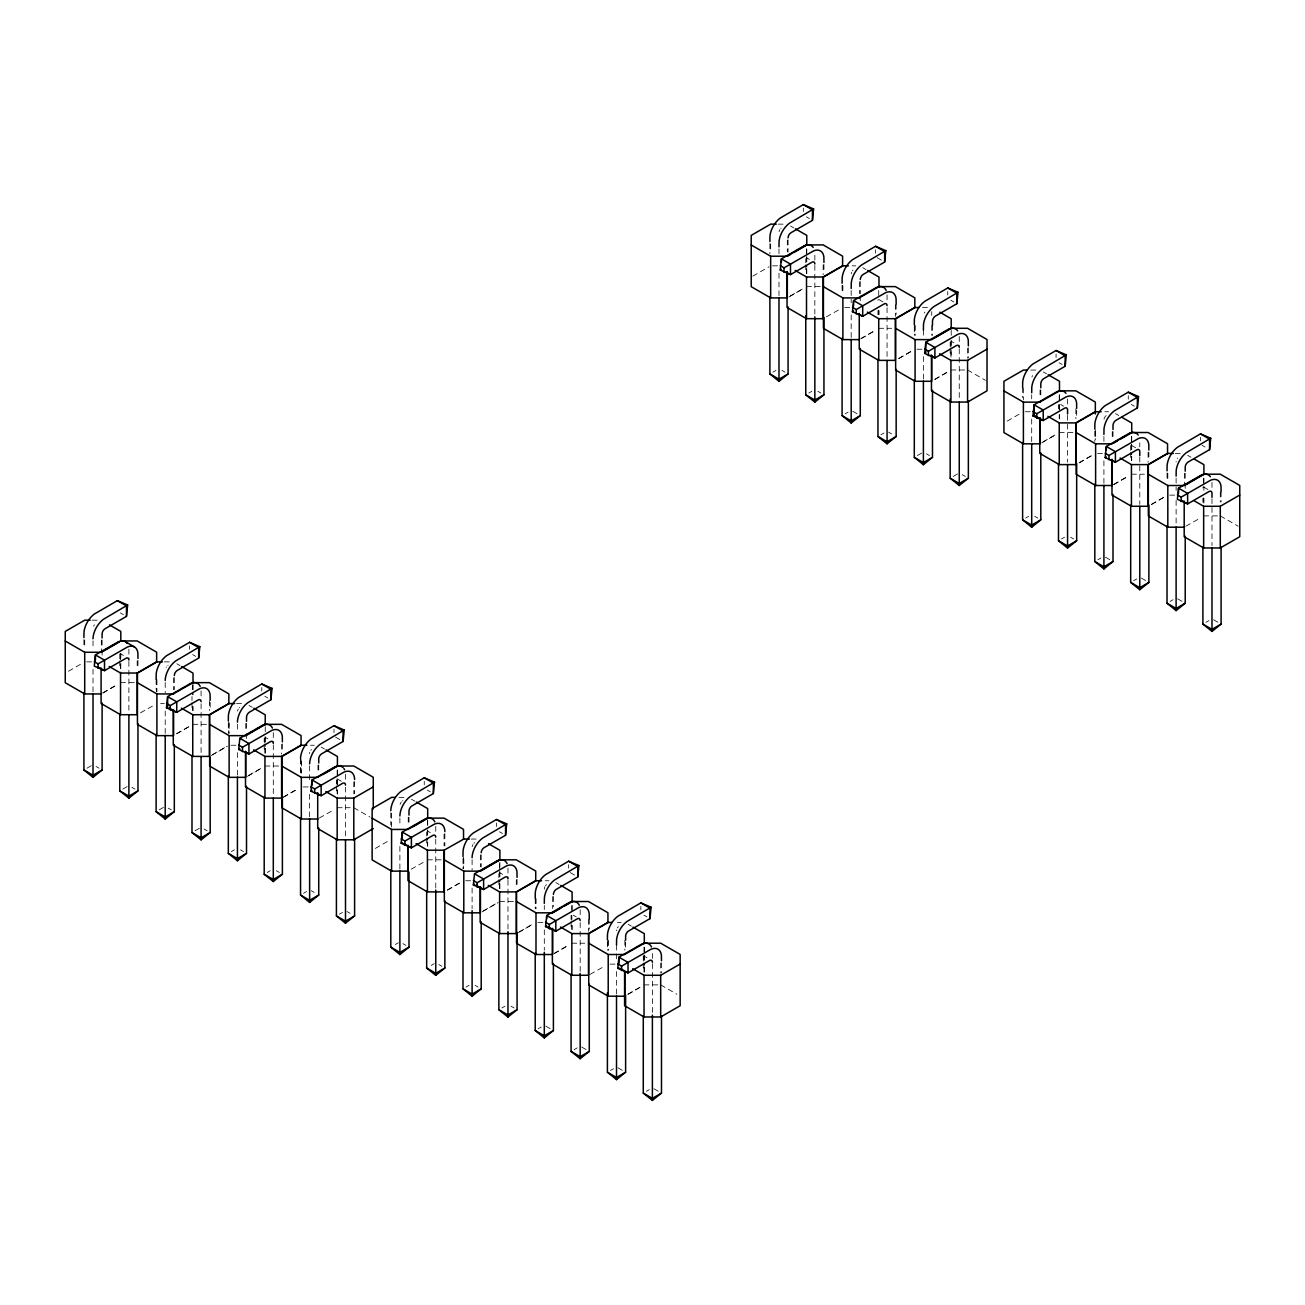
<?xml version="1.0" encoding="UTF-8"?>
<svg xmlns="http://www.w3.org/2000/svg" width="1305" height="1305" viewBox="0 0 1305 1305"><rect width="100%" height="100%" fill="white"/><g stroke="black" fill="none" stroke-linecap="round" stroke-linejoin="round"><path stroke-width="0.75" stroke-dasharray="5 3.75" d="M68.496 671.243L81.465 663.756M752.838 276.138L769.053 266.775M102.704 692.939L117.287 684.521M790.292 295.958L804.891 287.54M102.981 693.02L117.564 684.603M788.938 296.985L803.537 288.552M140.434 712.856L155.295 704.504M826.391 316.805L839.637 309.399M86.946 768.221L91.497 765.595M772.919 372.17L775.953 370.424M176.534 733.687L191.117 725.27M860.876 338.582L875.476 330.165M176.811 733.769L191.395 725.352M861.153 338.664L875.737 330.247M122.817 789.101L127.368 786.475M808.79 393.066L811.824 391.321M212.633 754.535L227.233 746.117M898.607 358.5L911.575 351.012M211.28 755.562L227.494 746.199M898.884 358.581L911.852 351.094M159.145 809.899L163.696 807.273M845.118 413.864L848.152 412.119M248.733 775.382L263.333 766.965M934.706 379.347L947.675 371.86M247.395 776.393L261.979 767.976M934.984 379.429L947.952 371.941M195.016 830.796L199.567 828.169M880.989 434.761L884.023 432.999M283.218 797.159L297.817 788.742M283.495 797.241L298.078 788.824M231.36 851.594L234.394 849.849M917.333 455.559L921.885 452.933M319.334 818.007L334.194 809.671M1007.183 421.107L1021.782 412.69M267.231 872.49L270.266 870.729M953.205 476.439L957.756 473.813M1043.021 441.873L1057.605 433.456M1041.667 442.884L1056.267 434.467M375.367 848.413L389.967 839.996M303.559 893.289L306.593 891.527M1079.121 462.72L1093.721 454.303M1079.398 462.802L1092.367 455.315M411.206 869.179L426.066 860.843M339.431 914.169L342.465 912.423M1025.632 518.085L1028.666 516.34M1113.605 484.498L1128.189 476.08M1113.883 484.579L1128.466 476.162M447.305 890.026L461.905 881.609M447.582 890.108L462.166 881.674M1061.503 538.981L1064.537 537.22M1151.336 504.415L1164.305 496.928M1151.597 504.48L1164.566 496.993M395.35 944.51L398.368 942.765M483.421 910.874L498.004 902.44M482.067 911.885L498.282 902.522M1097.848 559.78L1100.882 558.018M1185.821 526.192L1200.682 517.84M431.221 965.406L434.239 963.661M519.521 931.721L534.104 923.288M518.167 932.732L532.75 924.299M1133.719 580.66L1136.753 578.914M466.032 987.086L469.066 985.324M554.005 953.498L568.589 945.065M554.266 953.58L568.866 945.146M1170.047 601.458L1173.081 599.713M501.903 1007.966L504.937 1006.22M590.105 974.346L604.965 965.994M1205.918 622.355L1208.952 620.609M538.247 1028.764L541.265 1027.019M627.836 994.247L640.804 986.759M628.097 994.328L641.065 986.841M574.118 1049.66L577.136 1047.915M610.446 1070.459L613.481 1068.713M646.318 1091.355L649.352 1089.593M778.074 224.15L783.62 224.15M772.527 265.845L778.074 265.845M852.132 265.845L855.835 265.845M806.506 286.611L821.302 286.611M844.727 307.523L850.273 307.523M922.488 307.523L928.034 307.523M878.722 328.289L891.658 328.289M916.942 349.218L922.488 349.218M950.921 369.984L965.716 369.984M1030.803 370.065L1038.193 370.065M1025.257 411.744L1030.803 411.744M1104.862 411.744L1108.549 411.744M1059.236 432.51L1074.031 432.51M1097.456 453.439L1103.002 453.439M1175.218 453.439L1180.764 453.439M1131.435 474.204L1144.387 474.204M1169.671 495.133L1175.218 495.133M1203.65 515.899L1218.446 515.899M92.1 620.185L97.647 620.185M86.554 661.88L92.1 661.88M164.316 661.88L171.705 661.88M120.533 682.646L135.328 682.646M160.613 703.574L164.316 703.574M236.515 703.574L242.061 703.574M192.749 724.34L207.544 724.34M230.969 745.253L236.515 745.253M310.574 745.253L314.277 745.253M264.948 766.019L279.743 766.019M303.184 786.948L308.73 786.948M398.987 797.371L404.534 797.371M337.163 807.713L350.115 807.713M471.187 839.05L476.749 839.05M427.42 859.816L442.216 859.816M465.64 880.745L471.187 880.745M545.245 880.745L548.948 880.745M499.619 901.51L514.431 901.51M537.856 922.439L543.402 922.439M617.461 922.439L621.164 922.439M571.835 943.205L584.787 943.205M610.055 964.118L615.601 964.118M644.034 984.884L658.846 984.884M806.376 216.842L809.41 218.604M877.058 257.656L881.609 260.282M950.79 300.232L953.825 301.977M1059.105 362.757L1062.123 364.503M1131.304 404.452L1134.339 406.198M1202.003 445.266L1205.021 447.011M790.569 226.026L793.815 227.902M862.768 267.704L866.014 269.58M1043.299 371.941L1046.528 373.801M1115.498 413.62L1118.744 415.496M1187.713 455.315L1190.943 457.19M806.392 257.689L809.426 259.434M878.608 299.383L883.159 302.01M950.807 341.062L953.841 342.824M1060.639 404.468L1063.673 406.23M1131.337 445.282L1135.872 447.909M1203.536 486.977L1208.087 489.603M967.576 369.984L985.406 380.277M1220.289 515.899L1238.135 526.192M782.005 370.424L785.039 372.17M852.703 411.238L858.772 414.745M926.419 453.797L929.454 455.559M1034.735 516.34L1037.769 518.085M1105.433 557.153L1109.984 559.78M1177.632 598.832L1182.183 601.458M817.876 391.321L820.91 393.066M888.575 432.134L891.609 433.88M962.291 474.694L965.325 476.439M1070.606 537.22L1073.64 538.981M1141.304 578.033L1145.855 580.66M1213.503 619.728L1218.054 622.355M120.403 612.893L123.437 614.639M192.618 654.572L195.636 656.333M264.817 696.266L267.851 698.012M335.516 737.08L340.05 739.707M427.29 790.063L430.324 791.809M499.489 831.758L502.523 833.504M570.187 872.572L574.738 875.198M643.903 915.131L646.937 916.877M176.811 663.756L180.041 665.632M249.01 705.434L252.256 707.31M321.226 747.129L324.456 749.005M411.483 799.247L414.713 801.107M555.897 882.62L559.127 884.496M628.097 924.299L631.343 926.175M120.435 653.723L123.469 655.485M264.85 737.113L267.884 738.858M337.049 778.791L341.6 781.418M427.306 830.91L430.34 832.655M499.521 872.588L502.555 874.35M573.238 915.164L576.272 916.909M643.936 955.978L646.97 957.723M353.802 807.713L370.016 817.077M660.689 984.884L676.904 994.247M96.048 766.459L99.082 768.221M131.919 787.355L134.953 789.101M168.247 808.154L171.281 809.899M204.118 829.05L207.152 830.796M240.463 849.849L243.497 851.594M276.334 870.729L279.368 872.49M311.145 890.663L314.179 892.408M347.016 911.543L350.05 913.304M402.919 943.646L405.953 945.391M438.79 964.525L441.824 966.287M475.134 985.324L478.168 987.086M511.005 1006.22L514.04 1007.966M545.816 1026.138L551.885 1029.645M581.687 1047.034L586.239 1049.66M618.032 1067.833L622.583 1070.459M653.903 1088.729L658.454 1091.355M1221.089 491.757L1221.089 501.936M1220.289 492.067L1220.289 502.001M1211.986 482.426L1211.986 488.543M1211.986 498.722L1211.986 545.555M1203.911 478.25L1203.911 484.53M1203.911 486.194L1203.911 490.484M1203.911 498.102L1203.911 506.356M1203.65 478.168L1203.65 486.113M1203.65 498.021L1203.65 502.001M1202.9 498.184L1202.9 502.246M1200.486 437.387L1200.486 440.878M1185.217 473.226L1185.217 481.349M1185.217 483.388L1185.217 489.473M1184.467 473.291L1184.467 485.199M1176.115 478.136L1176.115 490.321M1176.115 500.468L1176.115 524.985M1167.812 473.291L1167.812 481.235M1167.551 473.209L1167.551 481.463M1167.029 472.899L1167.029 481.039M1148.873 452.101L1148.873 460.241M1148.09 452.362L1148.09 462.296M1139.787 442.77L1139.787 446.848M1139.787 457.027L1139.787 504.399M1131.712 436.571L1131.712 442.835M1131.712 444.499L1131.712 454.744M1131.712 456.424L1131.712 460.698M1131.435 436.49L1131.435 442.444M1131.435 444.418L1131.435 454.352M1131.435 456.342L1131.435 460.306M1130.685 450.404L1130.685 446.343A4.209 2.431 -60 0 0 1130.587 445.511M1130.685 452.427L1130.685 460.551M1128.27 395.692L1128.27 399.2M1113.002 431.531L1113.002 439.654M1112.252 431.596L1112.252 439.54M1103.916 436.441L1103.916 442.574M1103.916 460.812L1103.916 483.29M1095.613 431.596L1095.613 439.54M1095.335 429.851L1095.335 439.785M1094.813 431.205L1094.813 441.384M1076.674 410.406L1076.674 418.562M1075.875 408.693L1075.875 418.611M1067.572 399.053L1067.572 405.154M1067.572 415.333L1067.572 462.166M1059.497 394.877L1059.497 402.821M1059.497 404.795L1059.497 412.739M1059.497 414.729L1059.497 419.019M1059.236 394.795L1059.236 402.739M1059.236 404.729L1059.236 412.657M1059.236 414.647L1059.236 418.611M1058.486 404.648L1058.486 408.71M1056.071 353.998L1056.071 357.505M1040.803 389.852L1040.803 395.937M1040.052 389.918L1040.052 397.862M1031.7 394.746L1031.7 398.841M1031.7 419.117L1031.7 441.612M1023.397 387.928L1023.397 399.836M1022.614 387.487L1022.614 397.666M968.359 347.88L968.359 358.059M967.576 348.141L967.576 358.076M959.257 336.511L959.257 346.706M959.257 348.729L959.257 400.178M951.198 330.361L951.198 338.615M951.198 340.279L951.198 348.533M951.198 350.213L951.198 358.157M950.921 342.187L950.921 350.132M950.921 352.122L950.921 358.076M950.171 342.122L950.171 346.184M950.171 348.207L950.171 356.33M947.756 291.472L947.756 294.979M932.488 325.288L932.488 335.434M931.737 311.504L931.737 315.467M931.737 325.402L931.737 335.32M923.402 330.181L923.402 338.354M923.402 356.591L923.402 379.07M915.082 325.402L915.082 335.32M914.821 325.32L914.821 335.548M914.299 326.984L914.299 335.14M896.16 304.147L896.16 314.342M895.361 304.473L895.361 316.381M887.057 294.832L887.057 300.933M887.057 307.703L887.057 357.945M878.983 310.508L878.983 314.799M878.722 290.575L878.722 298.519M878.722 310.427L878.722 314.391M877.955 310.574L877.955 314.636M875.541 249.777L875.541 253.284M860.289 281.57L860.289 293.756M860.289 295.778L860.289 301.879M859.522 281.717L859.522 293.625M851.186 290.526L851.186 302.711M851.186 314.897L851.186 337.391M842.883 285.697L842.883 293.625M842.606 285.616L842.606 293.87M842.084 285.306L842.084 293.446M823.944 264.507L823.944 272.647M823.161 264.768L823.161 274.703M814.842 255.176L814.842 263.316M814.842 265.355L814.842 314.766M806.784 248.961L806.784 255.242M806.784 256.906L806.784 267.15M806.784 268.814L806.784 274.768M806.506 248.88L806.506 254.85M806.506 256.824L806.506 266.758M806.506 268.732L806.506 274.703M805.756 258.733L805.756 262.794M805.756 264.833L805.756 272.957M803.342 208.099L803.342 211.589M788.073 239.875L788.073 252.061M787.323 240.038L787.323 251.947M778.987 248.847L778.987 254.964M778.987 273.218L778.987 295.697M770.668 244.002L770.668 251.947M769.885 243.611L769.885 253.79M661.488 962.78L661.488 972.959M660.689 963.057L660.689 972.975M652.386 953.466L652.386 961.606M652.386 963.645L652.386 1013.055M644.311 947.251L644.311 953.515M644.311 955.195L644.311 965.423M644.311 967.103L644.311 973.057M644.034 947.169L644.034 953.123M644.034 955.113L644.034 965.031M644.034 967.021L644.034 972.975M643.283 961.084L643.283 957.022A4.209 2.431 -60 0 0 643.055 955.831M643.283 963.106L643.283 971.23M640.869 906.371L640.869 909.879M625.617 942.226L625.617 950.35M624.85 940.301L624.85 950.219M616.515 945.114L616.515 959.354M616.515 971.491L616.515 993.97M608.212 940.301L608.212 950.219M607.934 940.53L607.934 950.464M607.412 941.9L607.412 950.04M589.273 919.063L589.273 929.242M588.473 919.373L588.473 931.281M580.17 909.732L580.17 915.849M580.17 922.619L580.17 972.861M572.112 905.556L572.112 913.5M572.112 925.408L572.112 929.698M571.835 905.474L571.835 913.418M571.835 915.409L571.835 923.353M571.835 925.327L571.835 929.307M571.084 915.327L571.084 919.389M571.084 921.428L571.084 929.552M568.67 864.693L568.67 868.184M553.402 896.47L553.402 906.632M552.651 896.633L552.651 908.541M544.299 905.442L544.299 909.536M544.299 929.812L544.299 950.252M535.996 898.607L535.996 908.541M535.735 898.525L535.735 908.769M535.213 898.166L535.213 908.345M517.074 879.407L517.074 887.547M516.274 879.668L516.274 887.612M507.971 868.053L507.971 878.232M507.971 880.271L507.971 929.666M499.897 862.197L499.897 870.141M499.897 871.805L499.897 882.05M499.897 883.73L499.897 889.994M499.619 863.796L499.619 869.75M499.619 871.74L499.619 881.658M499.619 883.648L499.619 889.602M498.869 873.649L498.869 877.71M498.869 879.733L498.869 887.857M496.455 822.998L496.455 826.505M481.202 854.775L481.202 866.977M480.436 854.938L480.436 866.846M472.1 859.685L472.1 869.88M472.1 888.118L472.1 908.557M463.797 858.902L463.797 866.846M463.52 857.157L463.52 868.755M462.998 858.511L462.998 868.69M444.858 833.65L444.858 845.868M444.059 834.009L444.059 845.934M435.756 826.359L435.756 832.46M435.756 839.229L435.756 890.01M427.697 820.193L427.697 828.447M427.697 830.127L427.697 840.045M427.697 842.035L427.697 846.325M427.42 820.111L427.42 828.055M427.42 830.045L427.42 839.963M427.42 841.953L427.42 845.934M426.67 831.954L426.67 836.016M426.67 838.055L426.67 846.178M424.255 781.32L424.255 784.811M408.987 817.158L408.987 825.282M408.237 817.224L408.237 825.168M399.885 817.99L399.885 826.147M399.885 846.439L399.885 868.918M391.582 813.243L391.582 827.142M390.799 812.754L390.799 824.972M354.601 781.532L354.601 793.75M353.802 781.907L353.802 793.815M345.499 774.24L345.499 780.357M345.499 787.127L345.499 837.37M337.424 770.081L337.424 778.008M337.424 779.999L337.424 787.943M337.424 789.917L337.424 794.207M337.163 769.999L337.163 777.927M337.163 779.917L337.163 787.861M337.163 789.851L337.163 793.815M336.413 779.852L336.413 783.913M336.413 785.936L336.413 794.06M333.998 729.201L333.998 732.709M318.73 765.04L318.73 771.141M317.98 765.105L317.98 773.049M309.628 765.888L309.628 782.135M309.628 794.321L309.628 816.8M301.325 761.141L301.325 773.049M301.064 759.396L301.064 773.278M300.542 758.613L300.542 772.854M282.386 743.915L282.386 752.072M281.603 744.193L281.603 754.111M273.3 732.562L273.3 742.741M273.3 744.78L273.3 796.213M265.225 726.706L265.225 734.65M265.225 736.64L265.225 746.558M265.225 748.238L265.225 754.502M264.948 738.239L264.948 746.166M264.948 748.157L264.948 754.111M264.197 738.157L264.197 742.219M264.197 744.242L264.197 752.365M261.783 687.507L261.783 691.014M246.515 723.362L246.515 731.485M246.515 733.508L246.515 739.609M245.764 723.427L245.764 731.355M237.428 724.193L237.428 732.35M237.428 752.626L237.428 775.105M229.125 723.427L229.125 733.345M228.848 721.665L228.848 733.263M228.326 723.035L228.326 733.214M210.187 702.237L210.187 710.377M209.387 700.508L209.387 710.442M201.084 690.867L201.084 696.984M201.084 703.754L201.084 754.518M193.01 684.717L193.01 694.945M193.01 706.543L193.01 710.834M192.749 684.636L192.749 694.554M192.749 706.462L192.749 710.442M191.998 696.462L191.998 700.524M191.998 702.563L191.998 710.687M189.584 645.828L189.584 649.319M174.315 677.605L174.315 689.79M173.565 677.768L173.565 689.676M165.213 682.515L165.213 692.661M165.213 710.948L165.213 733.426M156.91 679.742L156.91 691.666M156.649 679.66L156.649 691.895M156.127 679.301L156.127 689.48M137.971 660.542L137.971 668.682M137.188 660.803L137.188 668.747M128.885 649.189L128.885 659.368M128.885 661.407L128.885 712.84M120.81 653.267L120.81 661.195M120.81 663.185L120.81 673.119M120.533 654.849L120.533 662.793M120.533 664.783L120.533 668.747M119.783 658.846L119.783 654.784A4.209 2.431 -60 0 0 119.685 653.952M119.783 660.868L119.783 668.992M102.1 639.972L102.1 648.112M102.1 650.135L102.1 656.236M101.35 640.037L101.35 651.962M93.014 640.82L93.014 648.976M93.014 669.253L93.014 691.732M84.711 640.037L84.711 647.981M83.912 639.646L83.912 647.802M1202.867 487.597A4.209 2.431 -60 0 1 1202.9 488.021M1176.115 461.888A4.209 2.431 -60 0 1 1176.148 461.415M1177.289 458.495A4.209 2.431 -60 0 1 1177.599 458.055M1104.014 419.248A4.209 2.431 -60 0 1 1104.307 418.252M1104.519 417.747A4.209 2.431 -60 0 1 1106.118 415.61M924.266 313.037A4.209 2.431 -60 0 1 924.886 312.14M877.939 299.987A4.209 2.431 -60 0 1 877.955 300.427M851.219 273.822A4.209 2.431 -60 0 1 851.578 272.337M852.344 270.885A4.209 2.431 -60 0 1 853.013 270.053M779.085 231.654A4.209 2.431 -60 0 1 779.852 229.664M780.814 228.359A4.209 2.431 -60 0 1 781.189 228.016M1031.929 377.063A4.209 2.431 -60 0 1 1032.581 375.579M616.515 930.873A4.209 2.431 -60 0 1 616.613 929.927M617.379 927.953A4.209 2.431 -60 0 1 618.342 926.648M544.299 889.194A4.209 2.431 -60 0 1 544.919 886.748M545.474 885.801A4.209 2.431 -60 0 1 546.501 884.594M472.198 846.554A4.209 2.431 -60 0 1 472.965 844.563M473.927 843.275A4.209 2.431 -60 0 1 474.677 842.606M400.113 804.369A4.209 2.431 -60 0 1 401.369 801.988M402.478 800.911A4.209 2.431 -60 0 1 402.87 800.666M237.526 711.062A4.209 2.431 -60 0 1 238.293 709.088M239.255 707.783A4.209 2.431 -60 0 1 239.631 707.424M309.628 753.703A4.209 2.431 -60 0 1 309.856 752.251M310.802 750.31A4.209 2.431 -60 0 1 311.471 749.478M166.094 667.393A4.209 2.431 -60 0 1 166.388 666.937M167.807 665.436A4.209 2.431 -60 0 1 168.182 665.175M93.617 626.188A4.209 2.431 -60 0 1 94.498 624.801"/><path stroke-width="1.5" d="M93.014 638.798L93.095 637.264A17.096 9.869 -60 0 1 103.503 619.239L127.629 604.982L117.368 600.643L94.4 613.986A17.096 9.869 -60 0 0 83.993 632.012L83.912 637.623M165.213 680.476L165.295 678.959A17.096 9.869 -60 0 1 175.702 660.934L199.828 646.676L189.584 642.321L166.616 655.681A17.096 9.869 -60 0 0 156.209 673.706L156.127 679.301M237.428 722.171L237.51 720.654A17.096 9.869 -60 0 1 247.917 702.628L272.044 688.355L261.783 684.016L238.815 697.376A17.096 9.869 -60 0 0 228.408 715.401L228.326 720.996M300.542 758.613L300.623 757.079A17.096 9.869 -60 0 1 311.03 739.054L333.998 725.694L344.243 730.05L343.084 741.452L321.699 753.801A4.209 2.431 -60 0 0 318.73 758.955L318.73 763.017M309.628 763.865L309.709 762.332A17.096 9.869 -60 0 1 320.117 744.307L344.243 730.05M390.799 810.715L390.88 809.198A17.096 9.869 -60 0 1 401.288 791.173L424.255 777.813L434.5 782.152L433.342 793.571L411.956 805.919A4.209 2.431 -60 0 0 408.987 811.058L408.987 815.119M399.885 815.968L399.983 814.451A17.096 9.869 -60 0 1 410.374 796.425L434.5 782.152M472.1 857.662L472.182 856.129A17.096 9.869 -60 0 1 482.589 838.104L506.715 823.847L496.455 819.507L473.487 832.851A17.096 9.869 -60 0 0 463.079 850.876L462.998 856.488M102.1 637.949L102.1 633.887A4.209 2.431 -60 0 1 105.085 628.733L126.471 616.384L127.629 604.982M174.315 675.582A4.209 2.431 -60 0 1 177.284 670.427L198.67 658.079L199.828 646.676M246.515 721.322L246.515 717.261A4.209 2.431 -60 0 1 249.5 712.122L270.885 699.774L272.044 688.355M481.202 852.752A4.209 2.431 -60 0 1 484.171 847.598L505.557 835.249L506.715 823.847M553.402 894.447A4.209 2.431 -60 0 1 556.37 889.292L577.756 876.944L578.914 865.541L568.67 861.186L545.702 874.546A17.096 9.869 -60 0 0 535.295 892.571L535.213 898.166M625.617 940.187L625.617 936.125A4.209 2.431 -60 0 1 628.586 930.987L649.972 918.638L651.13 907.22L640.869 902.881L617.901 916.24A17.096 9.869 -60 0 0 607.494 934.266L607.412 939.861M788.073 237.853A4.209 2.431 -60 0 1 791.042 232.698L812.444 220.349L813.602 208.947L803.342 204.591L780.374 217.951A17.096 9.869 -60 0 0 769.966 235.977L769.885 241.572M860.289 279.531A4.209 2.431 -60 0 1 863.258 274.393L884.643 262.044L885.801 250.625L875.541 246.286L852.573 259.646A17.096 9.869 -60 0 0 842.165 277.671L842.084 283.267M932.488 325.288L932.488 321.226A4.209 2.431 -60 0 1 935.457 316.071L956.859 303.722L958.017 292.32L947.756 287.965L924.788 301.325A17.096 9.869 -60 0 0 914.381 319.35L914.299 324.945M1040.803 387.813L1040.803 383.752A4.209 2.431 -60 0 1 1043.772 378.613L1065.157 366.265L1066.315 354.846L1056.071 350.507L1033.103 363.867A17.096 9.869 -60 0 0 1022.696 381.892L1022.614 387.487M1113.002 429.508L1113.002 425.446A4.209 2.431 -60 0 1 1115.987 420.292L1137.373 407.943L1138.531 396.541L1128.27 392.185L1105.302 405.545A17.096 9.869 -60 0 0 1094.895 423.57L1094.813 429.166M1185.217 471.203L1185.217 467.125A4.209 2.431 -60 0 1 1188.186 461.986L1209.572 449.638L1210.73 438.235L1200.486 433.88L1177.518 447.24A17.096 9.869 -60 0 0 1167.11 465.265L1167.029 470.86M128.885 660.036A4.209 2.431 -60 0 0 125.916 658.307L104.514 670.656L94.27 666.072L95.428 654.914L118.396 641.75A17.096 9.869 -60 0 1 127.286 643.463M201.084 701.715A4.209 2.431 -60 0 0 198.115 700.002L176.73 712.351L166.469 707.767L167.627 696.593L190.595 683.428A17.096 9.869 -60 0 1 200.187 686.397M273.3 743.41A4.209 2.431 -60 0 0 270.331 741.697L248.929 754.045L238.685 749.462L239.843 738.287L262.811 725.123A17.096 9.869 -60 0 1 272.402 728.076M345.499 785.088A4.209 2.431 -60 0 0 342.53 783.375L321.144 795.724L310.884 791.14L312.042 779.966L335.01 766.802A17.096 9.869 -60 0 1 343.019 767.519M435.756 837.206A4.209 2.431 -60 0 0 432.787 835.494L411.401 847.842L401.141 843.258L402.299 832.084L425.267 818.92A17.096 9.869 -60 0 1 434.859 821.873M507.971 878.901A4.209 2.431 -60 0 0 505.002 877.172L483.617 889.521L473.356 884.937L474.514 873.779L497.482 860.615A17.096 9.869 -60 0 1 507.074 863.567M580.17 920.58A4.209 2.431 -60 0 0 577.202 918.867L555.816 931.215L545.555 926.632L546.713 915.458L569.681 902.293A17.096 9.869 -60 0 1 579.273 905.262M652.386 962.274A4.209 2.431 -60 0 0 649.417 960.562L628.031 972.91L617.771 968.326L618.929 957.152L641.897 943.988A17.096 9.869 -60 0 1 651.489 946.941M814.842 263.985A4.209 2.431 -60 0 0 811.873 262.272L790.487 274.621L780.227 270.037L781.385 258.863L804.353 245.699A17.096 9.869 -60 0 1 813.243 247.428M887.057 305.68A4.209 2.431 -60 0 0 884.089 303.967L862.703 316.316L852.442 311.732L853.601 300.558L876.569 287.394A17.096 9.869 -60 0 1 886.16 290.346M959.257 347.375A4.209 2.431 -60 0 0 956.288 345.646L934.902 357.994L924.641 353.41L925.8 342.236L948.768 329.088A17.096 9.869 -60 0 1 957.658 330.801M1067.572 413.962L1067.572 409.901A4.209 2.431 -60 0 0 1064.603 408.188L1043.217 420.536L1032.956 415.952L1034.115 404.778L1057.083 391.614A17.096 9.869 -60 0 1 1065.973 393.343M1139.787 455.657L1139.787 451.595A4.209 2.431 -60 0 0 1136.818 449.866L1115.416 462.215L1105.172 457.631L1106.33 446.457L1129.298 433.309A17.096 9.869 -60 0 1 1138.188 435.022M1211.986 497.336L1211.986 493.274A4.209 2.431 -60 0 0 1209.017 491.561L1187.632 503.909L1177.371 499.326L1178.529 488.152L1201.497 474.987A17.096 9.869 -60 0 1 1210.388 476.717M102.1 702.938L102.1 769.966L93.014 777.356L83.912 769.966L83.912 692.596M174.315 744.633L174.315 811.661L165.213 819.051L156.127 811.661L156.127 734.275M246.515 786.311L246.515 853.34L237.428 860.745L228.326 853.34L228.326 775.969M788.073 306.903L788.073 373.931L778.987 381.321L769.885 373.931L769.885 296.545M318.73 828.006L318.73 895.034L309.628 902.424L300.542 895.034L300.542 817.664M860.289 348.582L860.289 415.61L851.186 423.016L842.084 415.61L842.084 338.24M408.987 872.001L408.987 947.136L399.885 954.542L390.799 947.136L390.799 869.766M932.488 390.277L932.488 457.305L923.402 464.694L914.299 457.305L914.299 379.934M481.202 921.803L481.202 988.831L472.1 996.221L462.998 988.831L462.998 911.461M1040.803 452.819L1040.803 519.83L1031.7 527.236L1022.614 519.83L1022.614 442.46M553.402 963.498L553.402 1030.526L544.299 1037.915L535.213 1030.526L535.213 953.139M1113.002 494.497L1113.002 561.525L1103.916 568.915L1094.813 561.525L1094.813 484.155M625.617 995.03L625.617 1072.204L616.515 1079.61L607.412 1072.204L607.412 992.795M1185.217 536.192L1185.217 603.22L1176.115 610.61L1167.029 603.22L1167.029 525.833M137.971 723.671L137.971 790.863L128.885 798.171L119.783 790.863L119.783 713.672M210.187 757.21L210.187 832.541L201.084 839.849L191.998 832.541L191.998 755.367M282.386 798.888L282.386 874.236L273.3 881.544L264.197 874.236L264.197 797.061M823.944 317.441L823.944 394.811L814.842 402.119L805.756 394.811L805.756 315.614M354.601 838.544L354.601 915.931L345.499 923.222L336.413 915.931L336.413 838.74M896.16 369.315L896.16 436.506L887.057 443.814L877.955 436.506L877.955 359.332M444.858 900.842L444.858 968.033L435.756 975.341L426.67 968.033L426.67 890.858M968.359 400.814L968.359 478.201L959.257 485.493L950.171 478.201L950.171 398.987M517.074 932.341L517.074 1009.727L507.971 1017.035L498.869 1009.727L498.869 932.537M1076.674 463.357L1076.674 540.727L1067.572 548.035L1058.486 540.727L1058.486 463.552M589.273 984.215L589.273 1051.406L580.17 1058.714L571.084 1051.406L571.084 974.231M1148.873 505.035L1148.873 582.422L1139.787 589.73L1130.685 582.422L1130.685 505.231M661.488 1015.73L661.488 1093.101L652.386 1100.409L643.283 1093.101L643.283 1015.926M1221.089 546.73L1221.089 624.1L1211.986 631.408L1202.9 624.1L1202.9 546.925M813.602 208.947L789.476 223.204A17.096 9.869 -60 0 0 779.069 241.229L778.987 246.824M885.801 250.625L861.675 264.899A17.096 9.869 -60 0 0 851.268 282.924L851.186 288.519M958.017 292.32L933.891 306.577A17.096 9.869 -60 0 0 923.483 324.602L923.402 330.198M1066.315 354.846L1042.189 369.119A17.096 9.869 -60 0 0 1031.782 387.145L1031.7 392.74M1138.531 396.541L1114.405 410.798A17.096 9.869 -60 0 0 1103.997 428.823L1103.916 434.418M578.914 865.541L554.788 879.798A17.096 9.869 -60 0 0 544.397 897.824L544.299 903.419M1210.73 438.235L1186.604 452.492A17.096 9.869 -60 0 0 1176.197 470.518L1176.115 476.113M651.13 907.22L627.004 921.477A17.096 9.869 -60 0 0 616.596 939.502L616.515 945.114M101.089 652.19L118.918 641.897M787.046 256.155L806.506 244.916L823.161 244.916L842.606 256.155L842.606 266.073M119.179 641.978L101.35 652.272L84.711 652.272L65.25 641.032M790.569 254.361L787.323 256.22L770.668 256.22L751.223 244.997M793.815 252.485L806.784 244.997M94.27 661.7L98.071 663.886L127.482 647.003A17.096 9.869 -60 0 1 137.89 653.006L137.971 658.503M780.227 270.037L781.385 269.368M780.227 265.649L784.028 267.851L813.455 250.952A17.096 9.869 -60 0 1 823.863 256.971L823.944 262.468M109.196 666.48L120.533 673.037L137.188 673.037L156.649 661.798M795.153 270.445L806.506 276.986L823.161 276.986L842.606 265.763M173.288 693.885L193.01 682.727M859.261 297.834L878.983 286.692M166.469 707.767L167.627 707.098L167.627 696.593L176.73 701.845L176.73 712.351L169.144 707.979M166.469 703.379L170.27 705.581L199.698 688.681A17.096 9.869 -60 0 1 210.105 694.7L210.187 700.198M852.442 311.732L853.601 311.063M852.442 307.344L856.243 309.53L885.671 292.646A17.096 9.869 -60 0 1 896.078 298.649L896.16 304.147M102.1 769.966L93.014 775.219L83.912 769.966M788.073 373.931L778.987 379.184L769.885 373.931M181.395 708.175L192.749 714.716L209.387 714.716L228.848 703.493M867.368 312.123L878.722 318.681L895.361 318.681L914.821 307.442M137.971 790.863L128.885 796.115L119.783 790.863M823.944 394.811L814.842 400.064L805.756 394.811M245.503 735.563L264.948 724.34L281.603 724.34L301.064 735.563L301.064 745.498M931.46 339.528L950.921 328.289L967.576 328.289L987.02 339.528L987.02 390.831L967.576 402.054L950.921 402.054L931.46 390.831L931.46 355.091M265.225 724.405L245.764 735.645L229.125 735.645L209.665 724.405M933.352 338.664L951.198 328.371M238.685 749.462L239.843 748.793M238.685 745.073L242.485 747.259L271.897 730.376A17.096 9.869 -60 0 1 282.304 736.379L282.386 741.876M924.641 353.41L925.8 352.742L925.8 342.236L934.902 347.489L934.902 357.994L930.351 355.368M924.641 349.022L928.442 351.224L957.87 334.325A17.096 9.869 -60 0 1 968.277 340.344L968.359 345.841M174.315 811.661L165.213 816.914L156.127 811.661M860.289 415.61L851.186 420.863L842.084 415.61M253.61 749.853L264.948 756.411L281.603 756.411L301.064 745.171M939.567 353.818L950.921 360.376L967.576 360.376L987.02 349.136M210.187 832.541L201.084 837.794L191.998 832.541M896.16 436.506L887.057 441.759L877.955 436.506M317.702 777.258L337.163 766.019L353.802 766.019L373.263 777.258L373.263 809.018M322.841 774.534L337.424 766.1M310.884 791.14L312.042 790.471M310.884 786.752L314.684 788.954L344.112 772.054A17.096 9.869 -60 0 1 354.52 778.074L354.601 779.493M246.515 853.34L237.428 858.592L228.326 853.34M932.488 457.305L923.402 462.557L914.299 457.305M325.81 791.548L337.163 798.105L353.802 798.105L373.263 786.866M1039.775 402.054L1059.497 390.913M1032.956 415.952L1034.115 415.284L1043.217 420.536L1043.217 410.031L1034.115 404.778L1034.115 415.284M1032.956 411.564L1036.757 413.75L1066.185 396.867A17.096 9.869 -60 0 1 1076.592 402.87L1076.674 408.383M282.386 874.236L273.3 879.488L264.197 874.236M968.359 478.201L959.257 483.454L950.171 478.201M317.702 792.82L317.702 828.561L337.163 839.784L353.802 839.784L373.263 828.561M1047.882 416.344L1059.236 422.902L1075.875 422.902L1095.335 411.679M407.959 829.36L427.42 818.137L444.059 818.137L463.52 829.36L463.52 839.294M413.098 826.636L427.697 818.219M401.141 843.258L402.299 842.59M401.141 838.87L404.942 841.056L434.369 824.173A17.096 9.869 -60 0 1 444.777 830.176L444.858 831.611M318.73 895.034L309.628 900.287L300.542 895.034M1113.605 442.803L1131.435 432.51L1148.09 432.51L1167.551 443.749L1167.551 453.667M1113.883 442.884L1117.113 441.025M1120.359 439.149L1131.712 432.591M1105.172 457.631L1106.33 456.962M1105.172 453.243L1108.973 455.445L1138.384 438.562A17.096 9.869 -60 0 1 1148.792 444.565L1148.873 450.062M416.067 843.65L427.42 850.208L444.059 850.208L463.797 839.05L469.343 839.05M354.601 915.931L345.499 921.183L336.413 915.931M1040.803 519.83L1031.7 525.083L1022.614 519.83M1120.098 458.039L1131.435 464.596L1148.09 464.596L1167.551 453.357M480.175 871.055L499.619 859.816L516.274 859.816L535.735 871.055L535.735 880.973M499.897 859.897L480.436 871.136L463.797 871.136L444.336 859.897M473.356 884.937L474.514 884.268M473.356 880.565L477.157 882.751L506.568 865.867A17.096 9.869 -60 0 1 516.976 871.871L517.074 877.368M1076.674 540.727L1067.572 545.979L1058.486 540.727M1184.19 485.427L1203.65 474.204L1220.289 474.204L1239.75 485.427L1239.75 536.73L1220.289 547.97L1203.65 547.97L1184.19 536.73L1184.19 501.006M1203.911 474.286L1184.467 485.509L1167.812 485.509L1148.351 474.286M1177.371 494.938L1181.172 497.14L1210.6 480.24A17.096 9.869 -60 0 1 1221.007 486.243L1221.089 491.757M408.987 947.136L399.885 952.389L390.799 947.136M488.282 885.345L499.619 891.902L516.274 891.902L535.735 880.663M1113.002 561.525L1103.916 566.778L1094.813 561.525M1193.912 500.663L1203.65 506.275L1220.289 506.275L1239.75 495.052M444.858 968.033L435.756 973.285L426.67 968.033M552.374 912.75L571.835 901.51L588.473 901.51L607.934 912.75L607.934 922.668M560.759 908.15L552.651 912.815L535.996 912.815L516.552 901.592M564.005 906.274L572.112 901.592M545.555 926.632L546.713 925.963M545.555 922.244L549.356 924.446L578.784 907.546A17.096 9.869 -60 0 1 589.191 913.565L589.273 919.063M1148.873 582.422L1139.787 587.674L1130.685 582.422M481.202 988.831L472.1 994.084L462.998 988.831M560.481 927.039L571.835 933.581L588.473 933.581L607.934 922.358M1185.217 603.22L1176.115 608.473L1167.029 603.22M517.074 1009.727L507.971 1014.98L498.869 1009.727M624.589 954.428L644.311 943.27M617.771 968.326L618.929 967.658M617.771 963.938L621.572 966.124L650.983 949.241A17.096 9.869 -60 0 1 661.39 955.244L661.488 960.741M1221.089 624.1L1211.986 629.353L1202.9 624.1M553.402 1030.526L544.299 1035.779L535.213 1030.526M632.697 968.718L644.034 975.275L660.689 975.275L680.15 964.036M589.273 1051.406L580.17 1056.659L571.084 1051.406M624.589 971.98L624.589 1005.731L644.034 1016.97L660.689 1016.97L680.15 1005.731L680.15 954.428L660.689 943.205L644.034 943.205M625.617 1072.204L616.515 1077.457L607.412 1072.204M661.488 1093.101L652.386 1098.353L643.283 1093.101M776.23 224.15L770.668 224.15L751.223 235.389L751.223 286.692L770.668 297.915L787.323 297.915L787.323 272.109M848.429 265.845L842.883 265.845L823.422 277.068L823.422 328.371L842.883 339.61L859.522 339.61M878.722 286.611L895.361 286.611L914.821 297.834L914.821 307.768M823.422 286.692L842.883 297.915L859.522 297.915M918.785 307.523L915.082 307.523L895.638 318.763L895.638 370.065L915.082 381.288L931.737 381.288L931.737 355.482M787.046 271.717L787.046 307.458L806.506 318.681L823.161 318.681L823.161 276.986M895.638 328.371L915.082 339.61L931.737 339.61M859.261 313.412L859.261 349.136L878.722 360.376L895.361 360.376L895.361 318.681M1027.1 370.065L1023.397 370.065L1003.937 381.288L1003.937 432.591L1023.397 443.83L1040.052 443.83L1040.052 418.024M1059.236 390.831L1075.875 390.831L1095.335 402.054L1095.335 413.962M1003.937 390.913L1023.397 402.136L1040.052 402.136M1101.159 411.744L1095.613 411.744L1076.152 422.983L1076.152 474.286L1095.613 485.509L1112.252 485.509L1112.252 459.703M1076.152 432.591L1095.613 443.83L1112.252 443.83M1173.358 453.439L1167.812 453.439L1148.351 464.678L1148.351 515.964L1167.812 527.204L1184.467 527.204M1039.775 417.633L1039.775 453.357L1059.236 464.596L1075.875 464.596L1075.875 422.902M1111.99 459.311L1111.99 495.052L1131.435 506.275L1148.09 506.275L1148.09 464.596M90.257 620.185L84.711 620.185L65.25 631.424L65.25 682.727L84.711 693.95L101.35 693.95M120.533 640.951L137.188 640.951L156.649 652.19L156.649 662.108M162.456 661.88L156.91 661.88L137.449 673.119L137.449 724.422L156.91 735.645L173.565 735.645L173.565 709.838M192.749 682.646L209.387 682.646L228.848 693.885L228.848 703.803M137.449 682.727L156.91 693.95L173.565 693.95M234.672 703.574L229.125 703.574L209.665 714.797L209.665 766.1L229.125 777.34L245.764 777.34L245.764 751.533M101.089 668.078L101.089 703.493L120.533 714.716L137.188 714.716L137.188 673.037M306.871 745.253L301.325 745.253L281.864 756.492L281.864 807.795L301.325 819.018L317.98 819.018M173.288 709.757L173.288 745.171L192.749 756.411L209.387 756.411L209.387 714.716M281.864 766.1L301.325 777.34L317.98 777.34M395.285 797.371L391.582 797.371L372.137 808.594L372.137 859.897L391.582 871.136L408.237 871.136L408.237 845.33M245.503 751.452L245.503 786.866L264.948 798.105L281.603 798.105L281.603 756.411M372.137 818.219L391.582 829.442L408.237 829.442M541.542 880.745L535.996 880.745L516.552 891.984L516.552 943.287L535.996 954.51L552.651 954.51L552.651 928.703M407.959 846.912L407.959 880.663L427.42 891.902L444.059 891.902L444.059 850.208M444.336 850.289L444.336 901.592L463.797 912.815L480.436 912.815L480.436 887.009M611.915 922.439L608.212 922.439L588.751 933.662L588.751 984.965L608.212 996.204L624.85 996.204L624.85 972.372M480.175 886.617L480.175 922.358L499.619 933.581L516.274 933.581L516.274 891.902M588.751 943.27L608.212 954.51L624.85 954.51M552.374 928.312L552.374 964.036L571.835 975.275L588.473 975.275L588.473 933.581M803.342 204.591L812.444 209.844L812.444 220.349M875.541 246.286L884.643 251.539L884.643 262.044M947.756 287.965L956.859 293.217L956.859 303.722M1056.071 350.507L1065.157 355.759L1065.157 366.265M1128.27 392.185L1137.373 397.438L1137.373 407.943M1200.486 433.88L1209.572 439.132L1209.572 449.638M795.43 228.832L806.784 235.389L806.784 245.307M867.629 270.526L878.983 277.068L878.983 287.002M939.845 312.205L951.198 318.763L951.198 328.681M1048.16 374.747L1059.497 381.288L1059.497 391.223M1121.99 417.372L1131.712 422.983L1131.712 432.901M1194.189 459.05L1203.911 464.678L1203.911 474.596M785.936 271.995L790.487 274.621L790.487 264.116L781.385 258.863L781.385 262.37M858.152 313.689L862.703 316.316L862.703 305.81L853.601 300.558L853.601 305.81M1110.881 459.588L1115.416 462.215L1115.416 451.709L1106.33 446.457L1106.33 449.964M1181.563 500.402L1187.632 503.909L1187.632 493.404L1178.529 488.152L1178.529 493.404M117.368 600.643L126.471 605.879L126.471 616.384M189.584 642.321L198.67 647.574L198.67 658.079M261.783 684.016L270.885 689.268L270.885 699.774M333.998 725.694L343.084 730.947L343.084 741.452M424.255 777.813L433.342 783.065L433.342 793.571M496.455 819.507L505.557 824.744L505.557 835.249M568.67 861.186L577.756 866.438L577.756 876.944M640.869 902.881L649.972 908.133L649.972 918.638M109.457 624.867L120.81 631.424L120.81 641.342M181.672 666.561L193.01 673.119L193.01 683.037M253.871 708.256L265.225 714.797L265.225 724.732M326.087 749.935L337.424 756.492L337.424 766.41M416.344 802.053L427.697 808.594L427.697 818.529M488.543 843.731L499.897 850.289L499.897 860.207M560.759 885.426L572.112 891.984L572.112 901.902M632.958 927.121L644.311 933.662L644.311 943.597M125.362 641.685L134.464 646.937M239.843 738.287L248.929 743.54L248.929 754.045L245.895 752.284M474.514 873.779L483.617 879.015L483.617 889.521L476.031 885.149M98.462 667.165L104.514 670.656L104.514 660.167L95.428 654.914L95.428 660.167M316.593 793.097L319.627 794.859M403.816 843.47L411.401 847.842L411.401 837.337L402.299 832.084L402.299 839.082M548.231 926.844L555.816 931.215L555.816 920.71L546.713 915.458L546.713 918.965M620.446 968.522L628.031 972.91L628.031 962.405L618.929 957.152L618.929 964.15M1220.289 506.275L1220.289 547.97M1211.986 548.116L1211.986 631.408M1203.65 506.275L1203.65 547.97M1181.172 497.14L1181.172 501.512M1176.115 527.024L1176.115 610.61M1167.812 485.509L1167.812 527.204M1139.787 506.422L1139.787 589.73M1131.435 464.596L1131.435 506.275M1108.973 455.445L1108.973 459.833M1103.916 485.329L1103.916 568.915M1095.613 443.83L1095.613 485.509M1067.572 464.743L1067.572 548.035M1059.236 422.902L1059.236 464.596M1036.757 413.75L1036.757 418.138M1031.7 443.635L1031.7 527.236M1023.397 402.136L1023.397 443.83M967.576 360.376L967.576 402.054M959.257 402.201L959.257 485.493M950.921 360.376L950.921 402.054M928.442 351.224L928.442 355.613M923.402 381.109L923.402 464.694M915.082 339.61L915.082 381.288M887.057 360.523L887.057 443.814M878.722 318.681L878.722 360.376M856.243 309.53L856.243 313.918M851.186 339.414L851.186 423.016M842.883 297.915L842.883 339.61M814.842 316.789L814.842 402.119M806.506 276.986L806.506 318.681M784.028 267.851L784.028 272.239M778.987 297.736L778.987 381.321M770.668 256.22L770.668 297.915M660.689 975.275L660.689 1016.97M652.386 1015.078L652.386 1100.409M644.034 975.275L644.034 1016.97M621.572 966.124L621.572 970.512M616.515 996.009L616.515 1079.61M608.212 954.51L608.212 996.204M580.17 973.383L580.17 1058.714M571.835 933.581L571.835 975.275M549.356 924.446L549.356 928.834M544.299 952.291L544.299 1037.915M535.996 912.815L535.996 954.51M507.971 931.705L507.971 1017.035M499.619 891.902L499.619 933.581M477.157 882.751L477.157 887.139M472.1 910.596L472.1 996.221M463.797 871.136L463.797 912.815M435.756 890.01L435.756 975.341M427.42 850.208L427.42 891.902M404.942 841.056L404.942 845.444M399.885 870.941L399.885 954.542M391.582 829.442L391.582 871.136M353.802 798.105L353.802 839.784M345.499 839.931L345.499 923.222M337.163 798.105L337.163 839.784M321.144 795.724L321.144 785.219L312.042 779.966L312.042 785.219M314.684 788.954L314.684 793.342M309.628 818.839L309.628 902.424M301.325 777.34L301.325 819.018M273.3 798.252L273.3 881.544M264.948 756.411L264.948 798.105M242.485 747.259L242.485 751.647M237.428 777.144L237.428 860.745M229.125 735.645L229.125 777.34M201.084 756.557L201.084 839.849M192.749 714.716L192.749 756.411M170.27 705.581L170.27 709.969M165.213 735.465L165.213 819.051M156.91 693.95L156.91 735.645M128.885 714.863L128.885 798.171M120.533 673.037L120.533 714.716M98.071 663.886L98.071 668.274M93.014 693.771L93.014 777.356M84.711 652.272L84.711 693.95M343.9 768.531A17.096 9.869 -60 0 1 344.602 769.771"/></g></svg>
